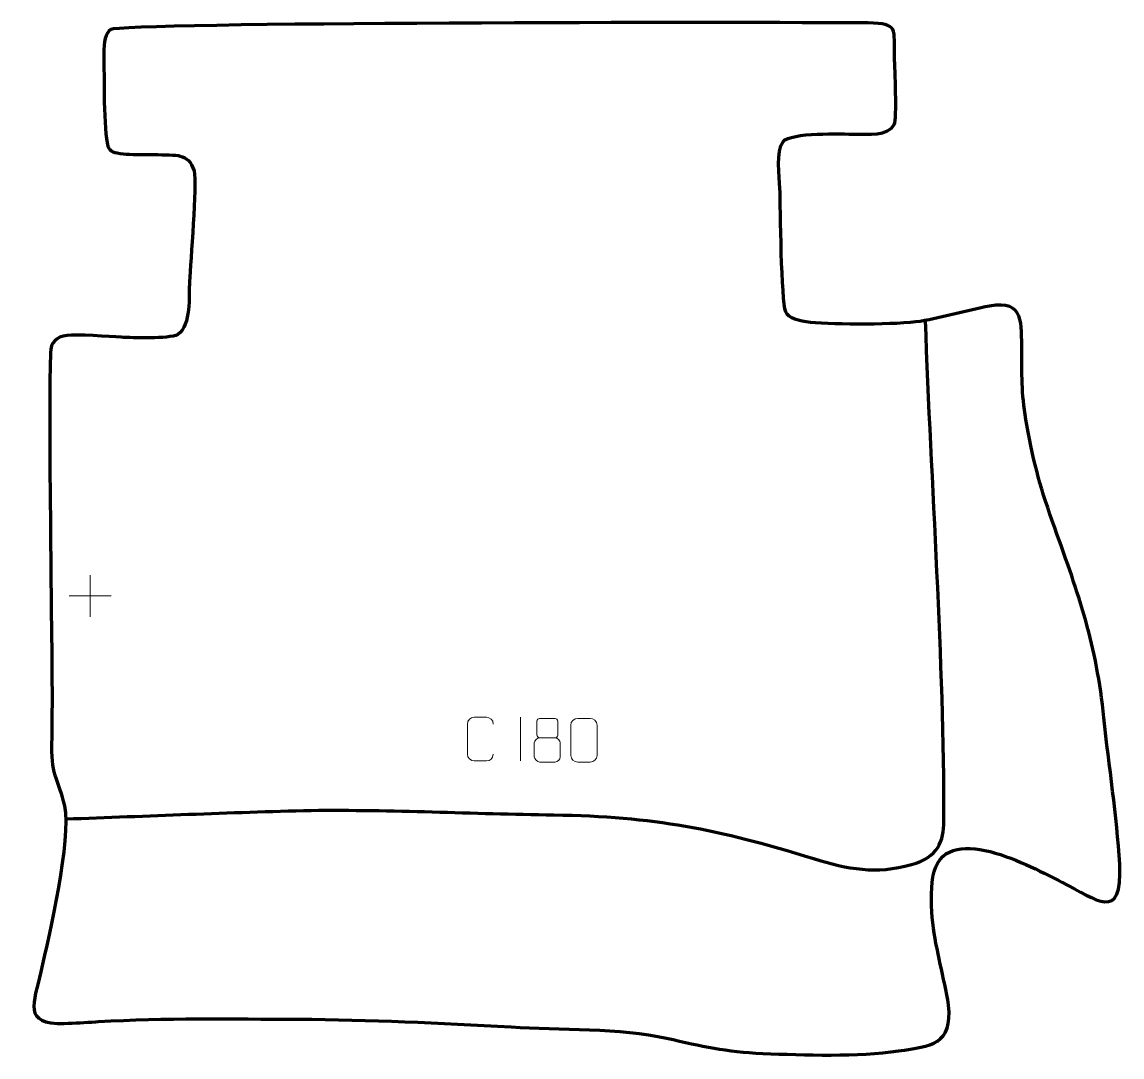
# Model space of a CAD drawing. Header units: millimetres. Extents: x 999 to 1629, y 39 to 631.
import ezdxf

# ---------------------------------------------------------------- set-up
doc = ezdxf.new("R2010")
doc.units = ezdxf.units.MM
doc.header["$MEASUREMENT"] = 0
doc.layers.add('layer 2', color=7, linetype='Continuous')
doc.layers.add('layer 3', color=7, linetype='Continuous')

msp = doc.modelspace()

# ---------------------------------------------------------------- linework, layer by layer
at = {"layer": 'layer 2', "color": 140, "lineweight": 158}
msp.add_open_spline([(1024.2827, 175.5345), (1071.0287, 177.1632), (1117.9298, 179.299), (1164.6722, 180.3937), (1164.6722, 180.3937), (1210.6871, 180.9731), (1257.3489, 178.449), (1303.5147, 177.867), (1303.5147, 177.867), (1361.3694, 176.8814), (1397.2826, 169.8425), (1452.3069, 152.8507), (1452.3069, 152.8507), (1472.0627, 146.75), (1487.9158, 143.7218), (1508.4153, 149.3623), (1508.4153, 149.3623), (1523.709, 153.5704), (1526.8564, 162.9139), (1526.8995, 174.2211), (1526.8995, 174.2211), (1527.2498, 265.7846), (1519.5934, 367.9716), (1516.3805, 460.7572)], degree=3, knots=[0, 0, 0, 0, 0.14285714, 0.14285714, 0.14285714, 0.14285714, 0.28571429, 0.28571429, 0.28571429, 0.28571429, 0.42857143, 0.42857143, 0.42857143, 0.42857143, 0.57142857, 0.57142857, 0.57142857, 0.57142857, 0.71428571, 0.71428571, 0.71428571, 0.71428571, 1, 1, 1, 1], dxfattribs=at)
at = {"layer": 'layer 2', "color": 250, "lineweight": 9}
for points in [[(1038.3293, 315.0648), (1038.3293, 315.0648), (1038.3293, 291.0869), (1038.3293, 291.0869)], [(1026.3404, 303.0758), (1026.3404, 303.0758), (1050.3183, 303.0758), (1050.3183, 303.0758)], [(1284.6004, 233.6697), (1284.6004, 233.6697), (1284.6004, 208.6956), (1284.6004, 208.6956)]]:
    msp.add_open_spline(points, degree=3, dxfattribs=at)
for points, knots in [([(1269.0234, 212.5236), (1268.8836, 210.2002), (1267.2064, 208.7206), (1265.0587, 208.7098), (1265.0587, 208.7098), (1262.7268, 208.7102), (1260.3949, 208.7102), (1258.0634, 208.7098), (1258.0634, 208.7098), (1256.1384, 208.6044), (1254.1663, 210.4889), (1254.1775, 212.5062), (1254.1775, 212.5062), (1254.1779, 218.2763), (1254.1779, 224.046), (1254.1775, 229.8153), (1254.1775, 229.8153), (1254.1817, 231.9534), (1255.9284, 233.6726), (1258.0808, 233.6591), (1258.0808, 233.6591), (1260.4065, 233.6591), (1262.7326, 233.6591), (1265.0587, 233.6591), (1265.0587, 233.6591), (1267.0053, 233.6946), (1268.9967, 232.2031), (1269.0234, 229.7655)], [0, 0, 0, 0, 0.125, 0.125, 0.125, 0.125, 0.25, 0.25, 0.25, 0.25, 0.375, 0.375, 0.375, 0.375, 0.5, 0.5, 0.5, 0.5, 0.625, 0.625, 0.625, 0.625, 0.75, 0.75, 0.75, 0.75, 1, 1, 1, 1]), ([(1293.951, 231.5368), (1293.951, 229.3238), (1293.951, 225.6415), (1293.951, 223.4282), (1293.951, 223.4282), (1293.966, 222.9208), (1294.7734, 221.9894), (1295.4735, 221.9906), (1295.4735, 221.9906), (1298.4434, 221.9908), (1301.4136, 221.9059), (1304.384, 221.9056), (1304.384, 221.9056), (1305.1811, 221.9098), (1305.9018, 222.7001), (1305.8992, 223.4208), (1305.8992, 223.4208), (1305.8989, 225.6368), (1305.8989, 229.3215), (1305.8992, 231.5368), (1305.8992, 231.5368), (1305.8807, 232.2476), (1305.2693, 233.008), (1304.4354, 233.0006), (1304.4354, 233.0006), (1301.4183, 233.0003), (1298.4014, 233.0003), (1295.3848, 233.0006), (1295.3848, 233.0006), (1294.7584, 233.0082), (1293.9343, 232.2972), (1293.951, 231.5368)], [0, 0, 0, 0, 0.11111111, 0.11111111, 0.11111111, 0.11111111, 0.22222222, 0.22222222, 0.22222222, 0.22222222, 0.33333333, 0.33333333, 0.33333333, 0.33333333, 0.44444444, 0.44444444, 0.44444444, 0.44444444, 0.55555556, 0.55555556, 0.55555556, 0.55555556, 0.66666667, 0.66666667, 0.66666667, 0.66666667, 0.77777778, 0.77777778, 0.77777778, 0.77777778, 1, 1, 1, 1]), ([(1317.3237, 233.0252), (1319.6898, 233.0252), (1322.0563, 233.0252), (1324.4228, 233.0252), (1324.4228, 233.0252), (1326.4033, 233.0608), (1328.4293, 231.5665), (1328.4564, 229.1244), (1328.4564, 229.1244), (1328.456, 223.367), (1328.456, 217.6092), (1328.4564, 211.851), (1328.4564, 211.851), (1328.3143, 209.5234), (1326.6079, 208.0411), (1324.4228, 208.0303), (1324.4228, 208.0303), (1322.0504, 208.0307), (1319.678, 208.0307), (1317.306, 208.0303), (1317.306, 208.0303), (1315.3475, 207.9247), (1313.3411, 209.8126), (1313.3525, 211.8336), (1313.3525, 211.8336), (1313.3529, 217.6142), (1313.3529, 223.3945), (1313.3525, 229.1743), (1313.3525, 229.1743), (1313.3568, 231.3163), (1315.1339, 233.0388), (1317.3237, 233.0252)], [0, 0, 0, 0, 0.11111111, 0.11111111, 0.11111111, 0.11111111, 0.22222222, 0.22222222, 0.22222222, 0.22222222, 0.33333333, 0.33333333, 0.33333333, 0.33333333, 0.44444444, 0.44444444, 0.44444444, 0.44444444, 0.55555556, 0.55555556, 0.55555556, 0.55555556, 0.66666667, 0.66666667, 0.66666667, 0.66666667, 0.77777778, 0.77777778, 0.77777778, 0.77777778, 1, 1, 1, 1]), ([(1292.4922, 219.0186), (1292.4922, 215.8478), (1292.4922, 214.1457), (1292.4922, 210.9743), (1292.4922, 210.9743), (1292.4837, 209.7524), (1294.1816, 208.0597), (1295.4342, 208.0512), (1295.4342, 208.0512), (1298.4173, 208.0515), (1301.4006, 208.0515), (1304.384, 208.0512), (1304.384, 208.0512), (1305.7073, 208.0629), (1307.3277, 209.6845), (1307.3166, 210.9837), (1307.3166, 210.9837), (1307.3163, 214.1519), (1307.3163, 215.8507), (1307.3166, 219.0186), (1307.3166, 219.0186), (1307.2469, 220.399), (1305.6691, 221.9776), (1304.3637, 221.9715), (1304.3637, 221.9715), (1301.3871, 221.9712), (1298.4105, 221.9712), (1295.4342, 221.9715), (1295.4342, 221.9715), (1294.3547, 221.9779), (1292.5084, 220.399), (1292.4922, 219.0186)], [0, 0, 0, 0, 0.11111111, 0.11111111, 0.11111111, 0.11111111, 0.22222222, 0.22222222, 0.22222222, 0.22222222, 0.33333333, 0.33333333, 0.33333333, 0.33333333, 0.44444444, 0.44444444, 0.44444444, 0.44444444, 0.55555556, 0.55555556, 0.55555556, 0.55555556, 0.66666667, 0.66666667, 0.66666667, 0.66666667, 0.77777778, 0.77777778, 0.77777778, 0.77777778, 1, 1, 1, 1])]:
    msp.add_open_spline(points, degree=3, knots=knots, dxfattribs=at)
at = {"layer": 'layer 3', "color": 242, "lineweight": 158}
msp.add_open_spline([(1023.4802, 58.5335), (999.252, 57.7851), (1006.0618, 70.1718), (1010.0783, 88.0726), (1010.0783, 88.0726), (1014.8572, 109.4579), (1027.6303, 163.6615), (1023.501, 183.102), (1023.501, 183.102), (1020.4046, 197.6796), (1015.8159, 199.4019), (1016.1862, 217.1705), (1016.1862, 217.1705), (1016.8769, 250.3124), (1015.9811, 283.8062), (1015.7675, 316.9823), (1015.7675, 316.9823), (1015.4868, 358.6297), (1014.5829, 400.5623), (1015.4803, 442.1808), (1015.4803, 442.1808), (1015.6139, 448.3812), (1018.7353, 451.189), (1025.1248, 452.1994), (1025.1248, 452.1994), (1030.0434, 452.9772), (1049.7248, 451.3669), (1055.9678, 451.1231), (1055.9678, 451.1231), (1062.7471, 450.8584), (1082.7701, 449.897), (1088.4797, 452.6524), (1088.4797, 452.6524), (1096.1371, 458.446), (1094.6718, 474.3129), (1095.1114, 483.0736), (1095.1114, 483.0736), (1095.722, 494.2972), (1099.4969, 538.5981), (1097.7512, 546.2434), (1097.7512, 546.2434), (1096.1717, 551.5754), (1093.4042, 553.878), (1089.8781, 554.7866), (1089.8781, 554.7866), (1084.1605, 556.2601), (1065.7685, 555.043), (1057.201, 556.0992), (1057.201, 556.0992), (1051.9964, 556.7408), (1049.6587, 557.1954), (1048.3807, 560.3617), (1048.3807, 560.3617), (1045.8573, 569.4518), (1046.3174, 601.3916), (1046.1115, 612.9566), (1046.1115, 612.9566), (1045.9744, 620.6527), (1046.9859, 624.8148), (1050.0338, 627.107), (1050.0338, 627.107), (1055.6927, 631.3631), (1416.2131, 631.4886), (1483.6186, 630.9412), (1483.6186, 630.9412), (1501.3679, 630.624), (1498.181, 627.8587), (1498.697, 610.8797), (1498.697, 610.8797), (1498.8895, 604.9434), (1500.1817, 576.2526), (1498.5039, 572.8706), (1498.5039, 572.8706), (1495.0979, 566.0053), (1483.1391, 567.4608), (1476.3312, 567.3525), (1476.3312, 567.3525), (1468.4315, 567.3412), (1439.4153, 568.6687), (1434.837, 562.9953), (1434.837, 562.9953), (1430.803, 557.9966), (1432.7859, 542.8349), (1433.0787, 536.401), (1433.0787, 536.401), (1433.3537, 525.6046), (1433.7866, 471.8287), (1436.4375, 465.6071), (1436.4375, 465.6071), (1437.9902, 461.9628), (1443.808, 460.332), (1450.535, 459.6503), (1450.535, 459.6503), (1464.7185, 458.213), (1500.4014, 458.2329), (1513.3709, 460.188), (1513.3709, 460.188), (1526.8436, 462.6318), (1539.9339, 466.472), (1553.0963, 468.9355), (1553.0963, 468.9355), (1573.1909, 472.6964), (1571.3252, 458.6997), (1571.4498, 443.2873), (1571.4498, 443.2873), (1571.5281, 426.8832), (1571.4241, 417.4695), (1574.3578, 401.015), (1574.3578, 401.015), (1578.4132, 378.5131), (1582.5796, 363.6421), (1590.3475, 342.1613), (1590.3475, 342.1613), (1604.3921, 302.9101), (1614.249, 275.4679), (1618.5207, 233.3249), (1618.5207, 233.3249), (1621.4028, 205.8281), (1625.8463, 177.0811), (1627.6375, 149.6914), (1627.6375, 149.6914), (1628.8665, 115.8275), (1614.751, 129.3158), (1594.3361, 139.3717), (1594.3361, 139.3717), (1577.6871, 147.7866), (1526.2885, 176.3998), (1520.6382, 142.3861), (1520.6382, 142.3861), (1519.3279, 134.4978), (1519.5966, 123.999), (1520.5058, 116.005), (1520.5058, 116.005), (1522.4595, 100.225), (1527.1198, 84.7791), (1529.5932, 68.9925), (1529.5932, 68.9925), (1531.9583, 46.2875), (1519.8174, 45.6755), (1500.9825, 42.7615), (1500.9825, 42.7615), (1477.7294, 39.3065), (1447.0627, 40.4032), (1423.273, 41.3487), (1423.273, 41.3487), (1401.71, 42.3499), (1388.8043, 45.5191), (1368.1237, 50.0668), (1368.1237, 50.0668), (1341.9244, 55.8282), (1306.6908, 54.9986), (1279.1769, 56.4828), (1279.1769, 56.4828), (1238.0454, 58.7014), (1198.6588, 60.7663), (1157.3861, 60.915), (1157.3861, 60.915), (1119.1371, 61.0529), (1081.1937, 61.854), (1042.9649, 59.5427), (1042.9649, 59.5427), (1042.9649, 59.5427), (1041.4464, 59.4489), (1041.4464, 59.4489), (1041.4464, 59.4489), (1035.4475, 59.0714), (1029.4889, 58.7351), (1023.4802, 58.5335)], degree=3, knots=[0, 0, 0, 0, 0.02325581, 0.02325581, 0.02325581, 0.02325581, 0.04651163, 0.04651163, 0.04651163, 0.04651163, 0.06976744, 0.06976744, 0.06976744, 0.06976744, 0.09302326, 0.09302326, 0.09302326, 0.09302326, 0.11627907, 0.11627907, 0.11627907, 0.11627907, 0.13953488, 0.13953488, 0.13953488, 0.13953488, 0.1627907, 0.1627907, 0.1627907, 0.1627907, 0.18604651, 0.18604651, 0.18604651, 0.18604651, 0.20930233, 0.20930233, 0.20930233, 0.20930233, 0.23255814, 0.23255814, 0.23255814, 0.23255814, 0.25581395, 0.25581395, 0.25581395, 0.25581395, 0.27906977, 0.27906977, 0.27906977, 0.27906977, 0.30232558, 0.30232558, 0.30232558, 0.30232558, 0.3255814, 0.3255814, 0.3255814, 0.3255814, 0.34883721, 0.34883721, 0.34883721, 0.34883721, 0.37209302, 0.37209302, 0.37209302, 0.37209302, 0.39534884, 0.39534884, 0.39534884, 0.39534884, 0.41860465, 0.41860465, 0.41860465, 0.41860465, 0.44186047, 0.44186047, 0.44186047, 0.44186047, 0.46511628, 0.46511628, 0.46511628, 0.46511628, 0.48837209, 0.48837209, 0.48837209, 0.48837209, 0.51162791, 0.51162791, 0.51162791, 0.51162791, 0.53488372, 0.53488372, 0.53488372, 0.53488372, 0.55813953, 0.55813953, 0.55813953, 0.55813953, 0.58139535, 0.58139535, 0.58139535, 0.58139535, 0.60465116, 0.60465116, 0.60465116, 0.60465116, 0.62790698, 0.62790698, 0.62790698, 0.62790698, 0.65116279, 0.65116279, 0.65116279, 0.65116279, 0.6744186, 0.6744186, 0.6744186, 0.6744186, 0.69767442, 0.69767442, 0.69767442, 0.69767442, 0.72093023, 0.72093023, 0.72093023, 0.72093023, 0.74418605, 0.74418605, 0.74418605, 0.74418605, 0.76744186, 0.76744186, 0.76744186, 0.76744186, 0.79069767, 0.79069767, 0.79069767, 0.79069767, 0.81395349, 0.81395349, 0.81395349, 0.81395349, 0.8372093, 0.8372093, 0.8372093, 0.8372093, 0.86046512, 0.86046512, 0.86046512, 0.86046512, 0.88372093, 0.88372093, 0.88372093, 0.88372093, 0.90697674, 0.90697674, 0.90697674, 0.90697674, 0.93023256, 0.93023256, 0.93023256, 0.93023256, 0.95348837, 0.95348837, 0.95348837, 0.95348837, 1, 1, 1, 1], dxfattribs=at)

doc.saveas('drawing.dxf')
